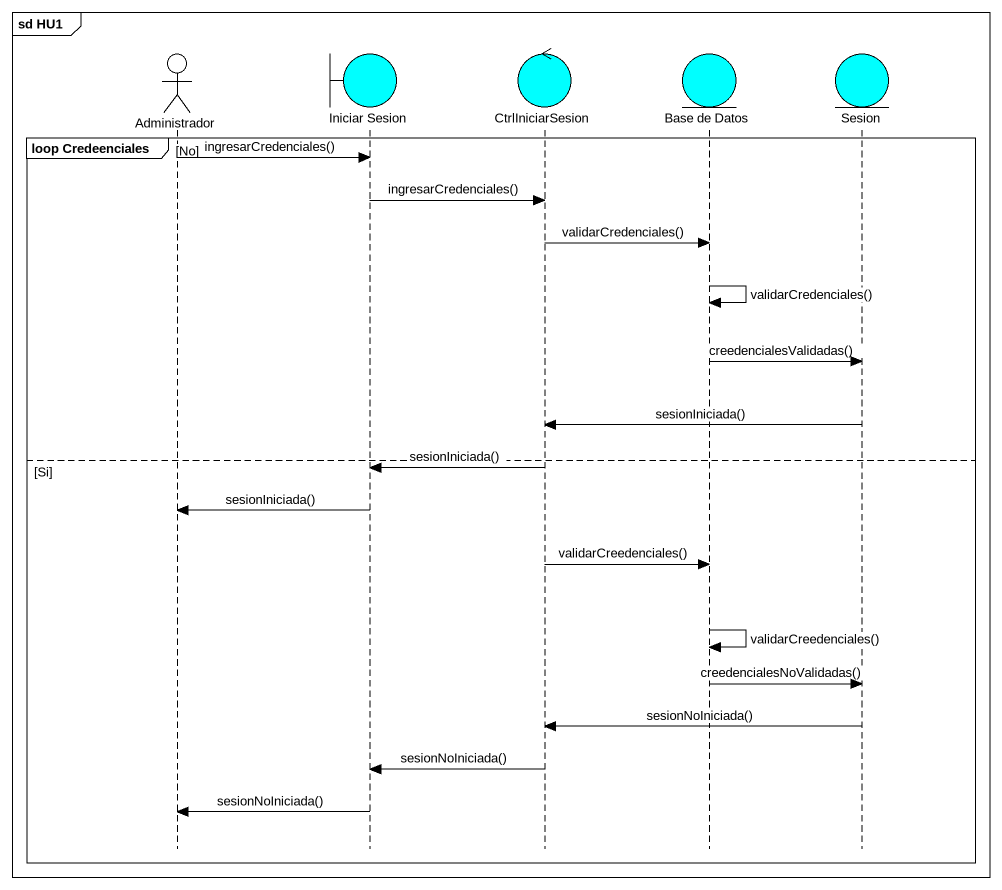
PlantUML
@startuml
mainframe sd HU1
hide footbox
actor Administrador #FFFFFF
boundary "Iniciar Sesion" as Iniciar_Sesion #00FFFF
control CtrlIniciarSesion #00FFFF
entity "Base de Datos" as Base_de_Datos #00FFFF
entity Sesion #00FFFF

group loop Credeenciales [No]
  Administrador -> Iniciar_Sesion : ingresarCredenciales()
  Iniciar_Sesion -> CtrlIniciarSesion : ingresarCredenciales()
  CtrlIniciarSesion -> Base_de_Datos : validarCredenciales()
  Base_de_Datos -> Base_de_Datos : validarCredenciales()
  Base_de_Datos -> Sesion : creedencialesValidadas()
  Sesion -> CtrlIniciarSesion : sesionIniciada()
else Si
  CtrlIniciarSesion -> Iniciar_Sesion : sesionIniciada()
  Iniciar_Sesion -> Administrador : sesionIniciada()
  CtrlIniciarSesion -> Base_de_Datos : validarCreedenciales()
  Base_de_Datos -> Base_de_Datos : validarCreedenciales()
  Base_de_Datos -> Sesion : creedencialesNoValidadas()
  Sesion -> CtrlIniciarSesion : sesionNoIniciada()
  CtrlIniciarSesion -> Iniciar_Sesion : sesionNoIniciada()
  Iniciar_Sesion -> Administrador : sesionNoIniciada()
end
@enduml
